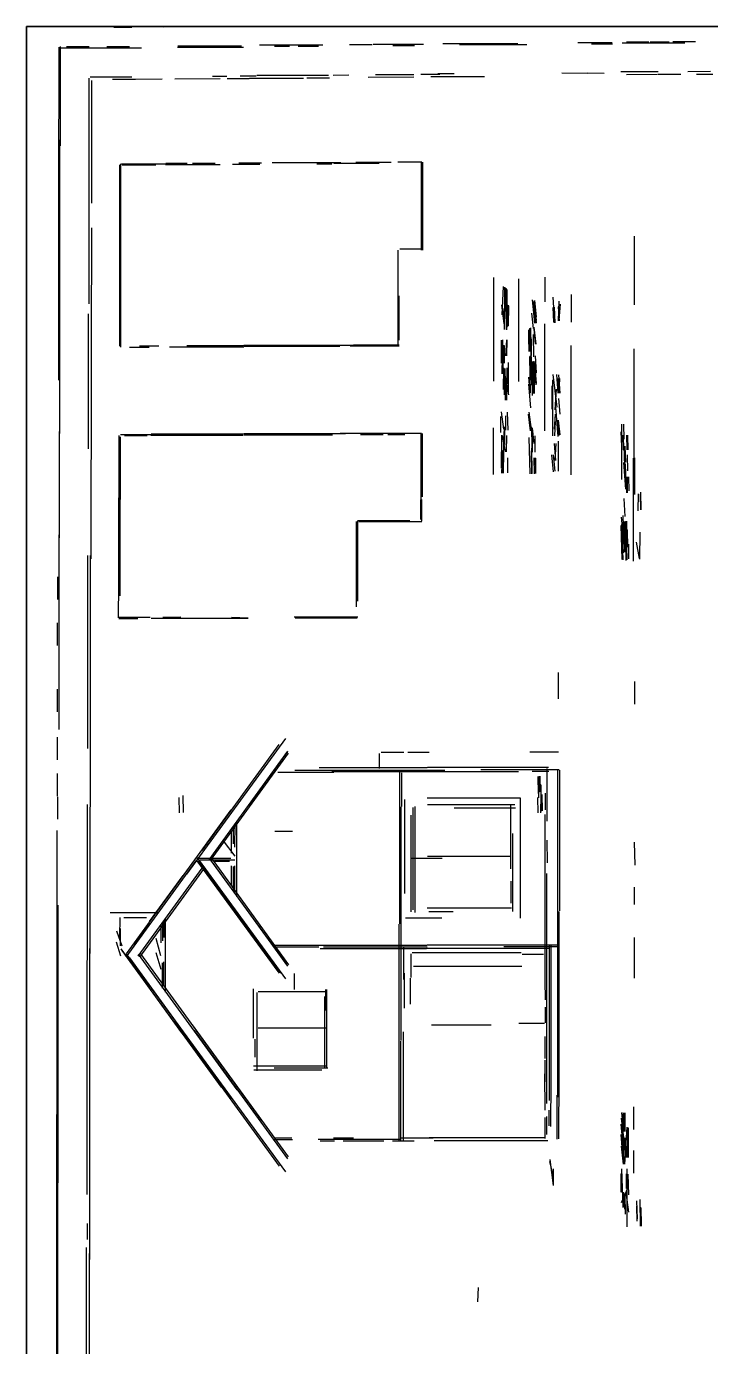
# Model space of a CAD drawing. Header units: millimetres. Extents: x 0 to 615, y 0 to 915.
# Drawn here: x 0 to 215.1, y 500.3 to 915.4 of the extents above; entities that cross this region are included whole.
import ezdxf

# ---------------------------------------------------------------- set-up
doc = ezdxf.new("R2010")
doc.units = ezdxf.units.MM
for name, color, linetype in [('PDF_UNDERLAY', 8, 'Continuous'), ('SHEET_BORDER', 2, 'Continuous'), ('TRACE_FINE_DETAIL', 8, 'Continuous'), ('TRACE_WALLS_AND_LINES', 7, 'Continuous')]:
    doc.layers.add(name, color=color, linetype=linetype)
picture_1 = doc.add_image_def('image1.png', size_in_pixel=(4840, 7208))

msp = doc.modelspace()

# ---------------------------------------------------------------- linework, layer by layer
at = {"layer": 'SHEET_BORDER'}
msp.add_lwpolyline([(0, 0), (614.68, 0), (614.68, 915.416), (0, 915.416)], close=True, dxfattribs=at)
at = {"layer": 'TRACE_FINE_DETAIL'}
for points in [[(27.432, 915.289), (27.432, 915.162), (33.147, 915.162), (33.147, 915.289)], [(45.593, 915.416), (62.23, 915.416)]]:
    msp.add_lwpolyline(points, close=True, dxfattribs=at)
at = {"layer": 'TRACE_WALLS_AND_LINES'}
for p, q in [((43.053, 915.289), (54.991, 915.416)), ((55.118, 915.416), (62.23, 915.416)), ((47.625, 909.32), (67.564, 909.32)), ((73.279, 909.574), (93.218, 909.574)), ((77.978, 909.193), (82.677, 909.193)), ((85.471, 909.193), (91.821, 909.193)), ((101.6, 909.701), (108.712, 909.701)), ((108.966, 909.828), (124.841, 909.828)), ((115.189, 909.447), (122.047, 909.447)), ((130.937, 910.082), (154.432, 910.082)), ((136.144, 909.701), (157.353, 909.701)), ((173.355, 910.336), (184.15, 910.336)), ((177.673, 909.955), (184.277, 909.955)), ((187.325, 910.209), (207.01, 910.209)), ((188.595, 910.59), (195.707, 910.59)), ((196.088, 910.59), (202.057, 910.59)), ((203.2, 910.717), (210.312, 910.717)), ((10.16, 908.685), (36.195, 908.685)), ((10.287, 886.333), (10.287, 908.939)), ((10.668, 877.824), (10.668, 909.066)), ((12.573, 909.066), (19.685, 909.066)), ((25.273, 909.066), (32.385, 909.066)), ((47.498, 908.939), (68.199, 908.939)), ((168.275, 900.811), (176.403, 900.684)), ((176.53, 900.811), (181.61, 900.684)), ((186.817, 901.192), (191.389, 901.192)), ((191.516, 901.192), (198.628, 901.192)), ((207.899, 901.192), (215.011, 901.319)), ((19.685, 828.167), (19.685, 899.16)), ((20.066, 899.541), (33.147, 899.541)), ((20.574, 864.362), (20.574, 898.398)), ((27.051, 898.779), (34.163, 898.779)), ((34.29, 898.779), (42.672, 898.906)), ((46.609, 898.906), (60.96, 899.033)), ((58.547, 899.795), (62.992, 899.795)), ((63.119, 899.033), (69.977, 899.033)), ((67.183, 899.922), (72.263, 899.922)), ((70.104, 899.16), (87.122, 899.16)), ((72.39, 900.049), (94.996, 900.049)), ((88.138, 899.287), (95.25, 899.287)), ((96.393, 900.049), (101.346, 900.176)), ((107.442, 899.414), (121.793, 899.541)), ((109.728, 900.303), (121.793, 900.303)), ((123.952, 900.43), (129.921, 900.43)), ((127.127, 899.668), (144.018, 899.668)), ((129.286, 900.557), (134.493, 900.557)), ((188.595, 900.303), (198.374, 900.43)), ((198.628, 900.43), (205.74, 900.43)), ((210.693, 900.43), (215.773, 900.43)), ((10.16, 804.164), (10.16, 886.206)), ((10.541, 787.4), (10.541, 879.729)), ((29.337, 814.832), (29.337, 871.855)), ((29.718, 814.578), (29.718, 872.236)), ((29.845, 872.236), (44.958, 872.236)), ((30.099, 871.855), (40.64, 871.855)), ((43.688, 871.982), (60.96, 871.982)), ((43.815, 872.363), (50.546, 872.363)), ((52.197, 872.363), (59.309, 872.363)), ((64.77, 872.109), (73.406, 872.109)), ((66.802, 872.49), (73.914, 872.49)), ((77.216, 872.617), (98.806, 872.617)), ((91.313, 872.236), (96.012, 872.236)), ((96.647, 872.363), (110.871, 872.363)), ((103.505, 872.744), (114.681, 872.744)), ((116.713, 872.871), (124.333, 872.871)), ((124.206, 845.058), (124.206, 872.871)), ((124.587, 845.058), (124.587, 872.744)), ((20.447, 864.235), (20.447, 859.79)), ((20.574, 834.136), (20.574, 852.043)), ((191.135, 827.913), (191.135, 849.503)), ((116.84, 814.959), (116.84, 845.058)), ((117.348, 845.439), (124.079, 845.439)), ((146.939, 803.91), (146.939, 836.422)), ((154.813, 803.783), (154.813, 836.041)), ((163.068, 828.802), (163.068, 836.549)), ((20.447, 779.272), (20.447, 834.009)), ((117.221, 823.976), (117.221, 830.707)), ((149.606, 824.738), (149.987, 833.628)), ((150.241, 820.166), (150.368, 833.374)), ((150.368, 820.166), (150.622, 833.247)), ((150.622, 826.516), (150.749, 833.12)), ((150.876, 825.754), (150.876, 832.993)), ((151.003, 820.039), (151.13, 832.739)), ((165.481, 830.326), (165.989, 822.198)), ((171.323, 822.452), (171.323, 831.088)), ((149.352, 827.786), (150.114, 821.944)), ((149.479, 827.913), (150.114, 823.468)), ((151.13, 820.801), (151.257, 827.913)), ((151.384, 821.055), (151.511, 827.786)), ((151.511, 821.309), (151.638, 827.532)), ((159.004, 829.437), (159.766, 822.071)), ((159.258, 828.929), (159.893, 822.452)), ((159.385, 828.929), (160.147, 822.071)), ((159.512, 828.929), (160.274, 822.198)), ((159.639, 829.183), (160.274, 822.96)), ((159.766, 829.183), (160.274, 824.103)), ((165.481, 827.024), (165.735, 822.452)), ((165.608, 827.024), (165.862, 822.198)), ((165.862, 827.151), (166.116, 822.198)), ((167.132, 827.278), (167.513, 822.833)), ((167.259, 822.833), (167.513, 829.056)), ((167.513, 823.087), (167.894, 828.04)), ((19.558, 782.574), (19.558, 824.992)), ((117.221, 816.737), (117.221, 823.849)), ((158.75, 825.246), (159.258, 820.42)), ((162.941, 788.289), (162.941, 821.944)), ((157.861, 820.039), (157.988, 814.705)), ((158.115, 813.181), (158.369, 820.547)), ((158.115, 820.42), (158.115, 815.467)), ((158.369, 818.642), (158.496, 813.181)), ((158.496, 820.674), (158.75, 802.64)), ((159.258, 818.515), (159.385, 811.53)), ((159.512, 820.801), (160.147, 815.467)), ((159.512, 820.293), (159.893, 815.467)), ((32.385, 814.578), (38.608, 814.578)), ((35.56, 814.959), (41.656, 814.959)), ((44.958, 814.705), (68.326, 814.705)), ((50.419, 815.086), (68.199, 815.086)), ((68.326, 815.213), (105.664, 815.213)), ((68.453, 814.832), (98.552, 814.832)), ((101.727, 814.959), (117.221, 814.959)), ((102.87, 815.34), (117.221, 815.34)), ((149.352, 809.498), (149.479, 816.737)), ((149.352, 811.022), (149.352, 816.737)), ((149.606, 806.196), (149.733, 816.864)), ((150.114, 810.768), (150.114, 815.213)), ((150.241, 809.498), (150.241, 815.086)), ((150.749, 811.784), (151.003, 816.864)), ((151.003, 811.784), (151.13, 816.864)), ((157.861, 817.626), (157.988, 813.181)), ((158.75, 811.911), (158.75, 817.118)), ((171.196, 774.446), (171.196, 815.086)), ((191.008, 779.78), (191.008, 814.07)), ((149.86, 806.196), (149.987, 813.435)), ((151.511, 799.846), (151.511, 809.752)), ((158.115, 811.657), (158.369, 800.1)), ((158.242, 809.879), (158.623, 804.164)), ((158.496, 807.339), (158.496, 811.784)), ((158.877, 810.006), (159.004, 799.338)), ((159.004, 810.006), (159.258, 799.973)), ((159.131, 810.006), (159.385, 799.973)), ((159.512, 810.133), (159.639, 799.973)), ((159.766, 809.752), (160.274, 803.148)), ((159.893, 811.784), (160.274, 806.45)), ((149.987, 808.101), (151.511, 799.592)), ((149.987, 801.243), (150.114, 808.101)), ((150.241, 799.592), (150.495, 807.847)), ((151.003, 797.941), (151.13, 808.101)), ((159.639, 808.863), (160.147, 802.767)), ((165.481, 805.942), (166.751, 795.655)), ((166.624, 805.942), (167.005, 800.1)), ((167.259, 805.815), (167.64, 800.1)), ((150.622, 797.941), (150.622, 804.037)), ((157.861, 805.18), (158.242, 800.1)), ((157.861, 802.894), (158.496, 795.528)), ((165.227, 795.02), (165.227, 802.386)), ((165.481, 786.638), (165.481, 804.291)), ((166.243, 794.893), (166.624, 801.37)), ((166.878, 804.672), (167.132, 800.1)), ((167.005, 804.672), (167.386, 800.1)), ((167.513, 800.1), (167.64, 804.672)), ((167.259, 798.449), (167.64, 793.496)), ((149.225, 794.258), (149.987, 788.797)), ((150.749, 788.416), (150.749, 792.988)), ((151.13, 794.131), (151.384, 788.416)), ((157.734, 793.496), (158.369, 788.289)), ((157.988, 794.131), (158.623, 788.67)), ((165.989, 788.797), (166.37, 793.496)), ((166.37, 795.655), (167.005, 786.511)), ((146.812, 774.573), (146.812, 789.178)), ((149.098, 787.781), (149.098, 792.734)), ((149.733, 774.954), (150.241, 789.559)), ((150.368, 783.971), (150.368, 789.559)), ((158.75, 789.432), (158.877, 783.082)), ((159.004, 789.051), (159.512, 784.225)), ((166.116, 786.638), (166.37, 791.21)), ((166.878, 791.591), (167.386, 786.765)), ((167.132, 791.591), (167.64, 787.019)), ((187.198, 772.922), (187.198, 790.321)), ((187.706, 790.321), (187.833, 785.622)), ((10.414, 754.634), (10.414, 788.035)), ((29.21, 766.191), (29.21, 786.765)), ((29.591, 787.146), (39.116, 787.146)), ((29.591, 766.699), (29.591, 786.384)), ((30.861, 786.765), (37.973, 786.765)), ((39.116, 786.892), (68.072, 786.892)), ((39.243, 787.273), (68.072, 787.273)), ((68.199, 787.4), (100.33, 787.4)), ((68.199, 787.019), (96.266, 787.019)), ((98.679, 787.527), (124.206, 787.527)), ((105.029, 787.146), (112.141, 787.146)), ((113.665, 787.146), (118.999, 787.146)), ((124.079, 765.556), (124.079, 787.527)), ((124.46, 767.461), (124.46, 787.4)), ((149.352, 776.478), (149.479, 786.892)), ((149.606, 786.765), (150.495, 781.685)), ((150.876, 781.685), (151.003, 786.765)), ((157.988, 786.13), (158.242, 774.7)), ((159.131, 781.558), (159.131, 786.892)), ((159.893, 781.558), (159.893, 786.638)), ((167.259, 775.589), (167.259, 784.987)), ((186.817, 787.908), (187.071, 783.463)), ((187.452, 786.892), (187.579, 782.32)), ((187.579, 786.892), (187.706, 782.32)), ((188.595, 786.892), (188.722, 782.32)), ((188.976, 786.892), (189.103, 782.32)), ((149.479, 774.954), (149.733, 782.066)), ((149.987, 774.954), (150.114, 781.685)), ((158.623, 781.939), (158.75, 774.7)), ((158.75, 782.955), (158.877, 774.827)), ((165.1, 780.669), (165.608, 775.335)), ((165.608, 780.669), (166.116, 775.589)), ((165.862, 784.225), (166.37, 778.891)), ((166.243, 778.891), (166.497, 784.225)), ((187.833, 783.463), (187.96, 777.24)), ((188.087, 783.463), (188.341, 778.383)), ((188.849, 780.669), (188.976, 775.716)), ((20.32, 748.03), (20.32, 779.145)), ((151.384, 775.081), (151.384, 779.78)), ((159.512, 779.78), (159.639, 774.7)), ((159.893, 779.78), (160.02, 774.827)), ((160.147, 774.954), (160.147, 779.653)), ((187.706, 778.256), (188.341, 769.874)), ((188.214, 777.875), (188.341, 772.668)), ((190.881, 747.268), (190.881, 779.653)), ((191.262, 768.223), (191.262, 779.78)), ((188.341, 776.224), (188.468, 771.398)), ((188.595, 773.811), (188.595, 768.731)), ((188.722, 773.811), (188.849, 768.731)), ((188.976, 768.731), (188.976, 773.811)), ((189.23, 773.811), (189.357, 769.366)), ((192.278, 763.143), (192.405, 768.477)), ((192.913, 768.35), (193.04, 763.397)), ((193.04, 768.985), (193.167, 763.397)), ((29.083, 734.822), (29.083, 767.207)), ((29.464, 736.346), (29.464, 766.572)), ((123.952, 760.349), (123.952, 766.572)), ((124.333, 759.841), (124.333, 766.699)), ((187.833, 766.953), (188.087, 761.365)), ((103.759, 732.917), (103.759, 759.714)), ((104.14, 734.695), (104.14, 760.095)), ((104.267, 760.095), (120.523, 760.095)), ((104.521, 759.714), (124.333, 759.714)), ((186.944, 761.111), (187.833, 753.11)), ((187.452, 761.619), (187.706, 755.142)), ((187.833, 759.714), (187.96, 750.062)), ((188.087, 759.714), (188.214, 755.142)), ((188.341, 759.714), (188.341, 754.126)), ((188.468, 759.841), (188.722, 747.649)), ((188.595, 759.841), (188.722, 755.015)), ((10.287, 694.309), (10.287, 755.523)), ((186.817, 758.444), (187.198, 747.776)), ((187.071, 758.825), (187.452, 747.649)), ((187.325, 756.539), (187.579, 749.935)), ((187.96, 756.285), (188.341, 751.586)), ((188.849, 757.047), (188.976, 751.713)), ((192.786, 747.903), (192.913, 756.412)), ((188.468, 752.475), (188.468, 747.522)), ((189.23, 752.602), (189.23, 748.03)), ((191.643, 753.237), (192.659, 748.157)), ((19.304, 688.34), (19.304, 749.046)), ((20.193, 670.052), (20.193, 749.046)), ((9.906, 735.203), (9.906, 742.315)), ((28.956, 729.488), (28.956, 734.695)), ((9.779, 720.725), (9.779, 727.837)), ((28.956, 729.615), (38.862, 729.615)), ((29.083, 729.234), (35.052, 729.234)), ((39.243, 729.361), (69.723, 729.361)), ((42.926, 729.615), (48.514, 729.742)), ((64.516, 729.615), (69.723, 729.488)), ((84.201, 729.742), (104.14, 729.742)), ((84.455, 729.488), (104.013, 729.488)), ((167.259, 703.961), (167.259, 712.216)), ((9.779, 699.897), (9.779, 707.009)), ((191.135, 709.422), (191.135, 702.31)), ((9.779, 684.784), (9.779, 691.896)), ((50.419, 648.843), (81.534, 691.515)), ((55.245, 656.336), (79.502, 689.61)), ((57.404, 653.415), (82.169, 687.578)), ((57.912, 653.161), (82.423, 686.943)), ((69.977, 670.687), (82.169, 687.451)), ((110.871, 686.816), (110.871, 682.117)), ((111.506, 687.197), (118.618, 687.197)), ((119.888, 687.197), (126.619, 687.197)), ((158.242, 687.324), (167.259, 687.324)), ((78.994, 680.974), (96.647, 680.974)), ((84.328, 681.609), (131.572, 681.609)), ((92.075, 682.371), (125.984, 682.371)), ((96.012, 681.101), (154.686, 681.101)), ((117.348, 633.222), (117.348, 680.974)), ((126.111, 682.498), (164.084, 682.498)), ((142.875, 681.736), (167.513, 681.736)), ((159.004, 681.228), (164.211, 681.228)), ((163.703, 665.48), (163.703, 682.117)), ((167.005, 578.739), (167.005, 681.736)), ((167.64, 637.286), (167.64, 681.609)), ((9.779, 673.354), (9.779, 680.466)), ((117.983, 670.179), (117.983, 680.72)), ((160.782, 679.577), (160.909, 674.243)), ((161.036, 672.846), (161.29, 679.704)), ((161.417, 679.704), (161.544, 674.751)), ((161.671, 676.91), (161.798, 668.655)), ((9.779, 673.227), (9.779, 666.115)), ((47.879, 672.973), (48.006, 668.147)), ((49.149, 673.608), (49.276, 668.274)), ((125.984, 672.846), (155.194, 672.846)), ((155.321, 635), (155.321, 672.846)), ((160.655, 672.973), (160.782, 668.147)), ((161.671, 668.147), (161.798, 673.735)), ((162.052, 673.862), (162.179, 668.782)), ((163.195, 669.036), (163.195, 674.37)), ((19.177, 621.792), (19.177, 670.814)), ((20.066, 623.951), (20.066, 669.925)), ((31.496, 623.824), (64.389, 669.036)), ((117.856, 596.519), (117.856, 670.052)), ((118.999, 642.747), (118.999, 672.338)), ((121.539, 637.667), (121.539, 669.798)), ((122.174, 636.778), (122.174, 670.179)), ((126.111, 670.814), (153.543, 670.814)), ((134.493, 669.671), (153.797, 669.671)), ((152.273, 650.494), (152.273, 670.814)), ((65.532, 657.352), (65.659, 664.718)), ((66.167, 641.858), (66.167, 665.353)), ((120.904, 637.032), (120.904, 667.385)), ((163.068, 614.553), (163.068, 667.639)), ((9.652, 573.405), (9.652, 662.559)), ((64.516, 655.447), (64.516, 662.051)), ((65.151, 658.368), (65.151, 663.956)), ((78.105, 662.432), (83.693, 662.432)), ((152.908, 637.159), (152.908, 661.67)), ((61.849, 659.384), (65.532, 654.558)), ((163.576, 659.511), (163.703, 652.399)), ((191.008, 658.876), (191.262, 651.637)), ((31.369, 622.808), (53.34, 653.034)), ((53.467, 654.177), (80.01, 617.728)), ((53.594, 653.034), (78.994, 618.236)), ((53.848, 652.907), (79.502, 617.728)), ((54.229, 653.923), (64.262, 653.923)), ((54.356, 653.161), (81.407, 615.95)), ((54.483, 653.415), (65.532, 653.415)), ((57.404, 653.923), (82.042, 619.887)), ((57.912, 653.288), (81.534, 620.776)), ((58.42, 653.542), (82.423, 620.395)), ((59.182, 652.907), (63.881, 652.907)), ((120.904, 653.923), (130.683, 653.923)), ((126.111, 654.558), (152.146, 654.558)), ((35.179, 623.062), (55.245, 650.748)), ((35.687, 622.808), (56.007, 650.748)), ((38.735, 633.984), (49.276, 648.462)), ((64.516, 645.287), (64.516, 651.51)), ((65.151, 643.382), (65.151, 651.256)), ((65.532, 642.874), (65.532, 651.51)), ((163.576, 576.707), (163.576, 649.097)), ((152.273, 646.684), (152.273, 639.699)), ((191.008, 644.779), (191.008, 639.318)), ((10.033, 551.815), (10.033, 639.064)), ((26.289, 636.778), (41.402, 636.778)), ((29.337, 629.158), (29.464, 635.254)), ((30.607, 635.254), (37.719, 635.254)), ((119.126, 635.127), (130.556, 635.127)), ((125.984, 638.302), (152.527, 638.302)), ((126.492, 637.159), (134.112, 637.159)), ((167.513, 575.818), (167.513, 637.159)), ((28.321, 631.063), (29.972, 626.364)), ((29.591, 626.364), (29.591, 631.825)), ((33.782, 626.872), (38.608, 633.476)), ((42.291, 632.968), (42.291, 627.253)), ((42.799, 633.73), (42.799, 627.888)), ((43.18, 634.238), (43.18, 628.904)), ((43.688, 611.759), (43.688, 635)), ((117.221, 565.023), (117.221, 633.095)), ((28.194, 627.634), (29.591, 623.189)), ((40.64, 628.777), (42.164, 623.316)), ((191.008, 628.904), (191.008, 623.443)), ((19.939, 527.685), (19.939, 625.475)), ((29.718, 625.348), (38.608, 613.156)), ((29.972, 624.84), (61.214, 581.914)), ((31.369, 623.824), (57.15, 588.391)), ((35.179, 623.697), (66.167, 581.025)), ((35.814, 623.824), (73.914, 571.373)), ((40.64, 624.205), (42.291, 618.998)), ((77.343, 626.491), (125.857, 626.491)), ((77.724, 625.983), (91.948, 625.983)), ((92.329, 625.475), (125.73, 625.475)), ((93.345, 625.983), (125.984, 625.983)), ((118.618, 615.696), (118.618, 625.983)), ((120.904, 616.331), (120.904, 623.824)), ((121.285, 624.205), (155.575, 624.205)), ((125.857, 625.602), (164.211, 625.602)), ((125.984, 626.618), (166.878, 626.618)), ((150.114, 626.11), (166.751, 626.11)), ((155.829, 623.697), (162.56, 623.697)), ((164.465, 577.723), (164.465, 626.618)), ((164.973, 576.834), (164.973, 626.618)), ((191.008, 623.316), (191.008, 616.204)), ((19.05, 548.132), (19.05, 621.665)), ((32.385, 622.554), (64.516, 578.358)), ((42.799, 613.029), (42.799, 621.03)), ((43.18, 613.791), (43.18, 621.284)), ((121.666, 619.887), (155.702, 619.887)), ((84.201, 617.601), (84.201, 612.648)), ((118.872, 606.679), (118.872, 617.728)), ((120.777, 607.949), (120.777, 616.204)), ((162.941, 615.569), (163.068, 609.346)), ((38.354, 613.283), (48.768, 598.932)), ((71.374, 597.281), (71.374, 612.775)), ((72.517, 586.994), (72.517, 611.632)), ((72.898, 612.013), (93.853, 612.013)), ((93.853, 588.01), (93.853, 610.362)), ((94.107, 606.044), (94.107, 612.648)), ((94.488, 587.756), (94.488, 612.648)), ((163.068, 607.06), (163.068, 602.107)), ((45.339, 604.774), (81.407, 555.244)), ((46.355, 602.488), (79.502, 557.022)), ((154.813, 601.98), (162.814, 601.98)), ((52.07, 601.472), (82.296, 559.943)), ((52.705, 599.694), (82.042, 559.308)), ((52.959, 599.313), (57.531, 592.963)), ((72.898, 600.583), (94.107, 600.583)), ((118.491, 565.023), (118.491, 599.313)), ((127.381, 601.472), (146.05, 601.472)), ((162.941, 597.789), (162.941, 590.931)), ((71.882, 591.312), (71.882, 597.027)), ((117.729, 565.023), (117.729, 596.392)), ((162.941, 590.423), (162.941, 583.565)), ((71.374, 588.645), (94.107, 588.645)), ((71.501, 587.375), (92.837, 587.375)), ((77.851, 588.01), (94.742, 588.01)), ((162.814, 586.105), (162.941, 574.675)), ((166.878, 565.531), (166.878, 579.374)), ((9.525, 458.216), (9.525, 573.278)), ((164.338, 569.722), (164.338, 574.675)), ((164.846, 569.468), (164.846, 576.707)), ((167.386, 565.658), (167.386, 575.691)), ((187.071, 573.786), (187.706, 567.944)), ((187.198, 573.913), (187.706, 568.833)), ((187.706, 573.786), (187.833, 567.944)), ((188.214, 567.944), (188.214, 573.786)), ((190.881, 575.691), (190.881, 568.579)), ((162.941, 572.389), (162.941, 565.785)), ((163.449, 572.643), (163.449, 567.055)), ((186.817, 570.23), (187.706, 561.213)), ((186.944, 572.135), (188.468, 559.816)), ((187.071, 568.706), (187.706, 562.737)), ((188.087, 557.657), (188.849, 569.341)), ((189.103, 559.816), (189.103, 569.214)), ((189.23, 559.816), (189.23, 569.087)), ((77.597, 565.404), (83.693, 565.404)), ((78.105, 565.912), (83.439, 565.912)), ((91.694, 565.531), (117.602, 565.531)), ((92.329, 565.023), (96.901, 565.023)), ((96.52, 565.912), (102.87, 565.912)), ((99.568, 565.023), (105.156, 565.023)), ((105.283, 565.023), (112.395, 565.023)), ((115.062, 565.023), (121.92, 565.023)), ((117.856, 565.912), (127.889, 565.912)), ((126.619, 566.039), (162.941, 566.039)), ((128.143, 565.15), (163.957, 565.15)), ((186.817, 567.055), (187.325, 561.721)), ((187.833, 557.657), (187.833, 565.912)), ((187.96, 565.912), (188.595, 559.816)), ((188.087, 565.912), (188.722, 559.816)), ((188.214, 565.912), (188.849, 559.816)), ((186.944, 563.372), (187.579, 557.657)), ((187.325, 563.88), (187.706, 559.435)), ((190.881, 561.975), (190.881, 554.863)), ((164.465, 558.546), (165.481, 554.101)), ((164.592, 559.181), (165.608, 550.926)), ((165.735, 550.926), (165.735, 556.26)), ((187.071, 556.26), (187.452, 544.068)), ((188.849, 537.972), (188.849, 556.26)), ((186.817, 554.609), (186.817, 548.894)), ((186.944, 554.736), (187.071, 549.275)), ((188.595, 550.037), (188.595, 554.609)), ((189.103, 554.482), (189.23, 548.005)), ((9.906, 436.245), (9.906, 551.688)), ((187.071, 545.592), (189.103, 550.164)), ((187.579, 548.894), (187.706, 544.195)), ((187.706, 548.767), (187.96, 543.56)), ((188.087, 548.259), (188.214, 541.909)), ((188.468, 548.767), (189.23, 542.544)), ((191.77, 546.1), (192.024, 540.512)), ((191.77, 544.449), (191.897, 539.75)), ((192.786, 546.608), (192.913, 538.226)), ((193.04, 544.195), (193.294, 538.226)), ((193.167, 543.814), (193.294, 538.861)), ((19.05, 538.988), (19.05, 534.035)), ((18.923, 413.004), (18.923, 531.495)), ((19.812, 474.98), (19.812, 529.59)), ((141.859, 514.35), (142.113, 518.922))]:
    msp.add_line(p, q, dxfattribs=at)

# ---------------------------------------------------------------- pictures from other files: only their frames are drawn
at = {"layer": 'PDF_UNDERLAY'}
image = msp.add_image(picture_1, insert=(0, 0), size_in_units=(614.68, 915.416), dxfattribs=at)

doc.saveas('drawing.dxf')
